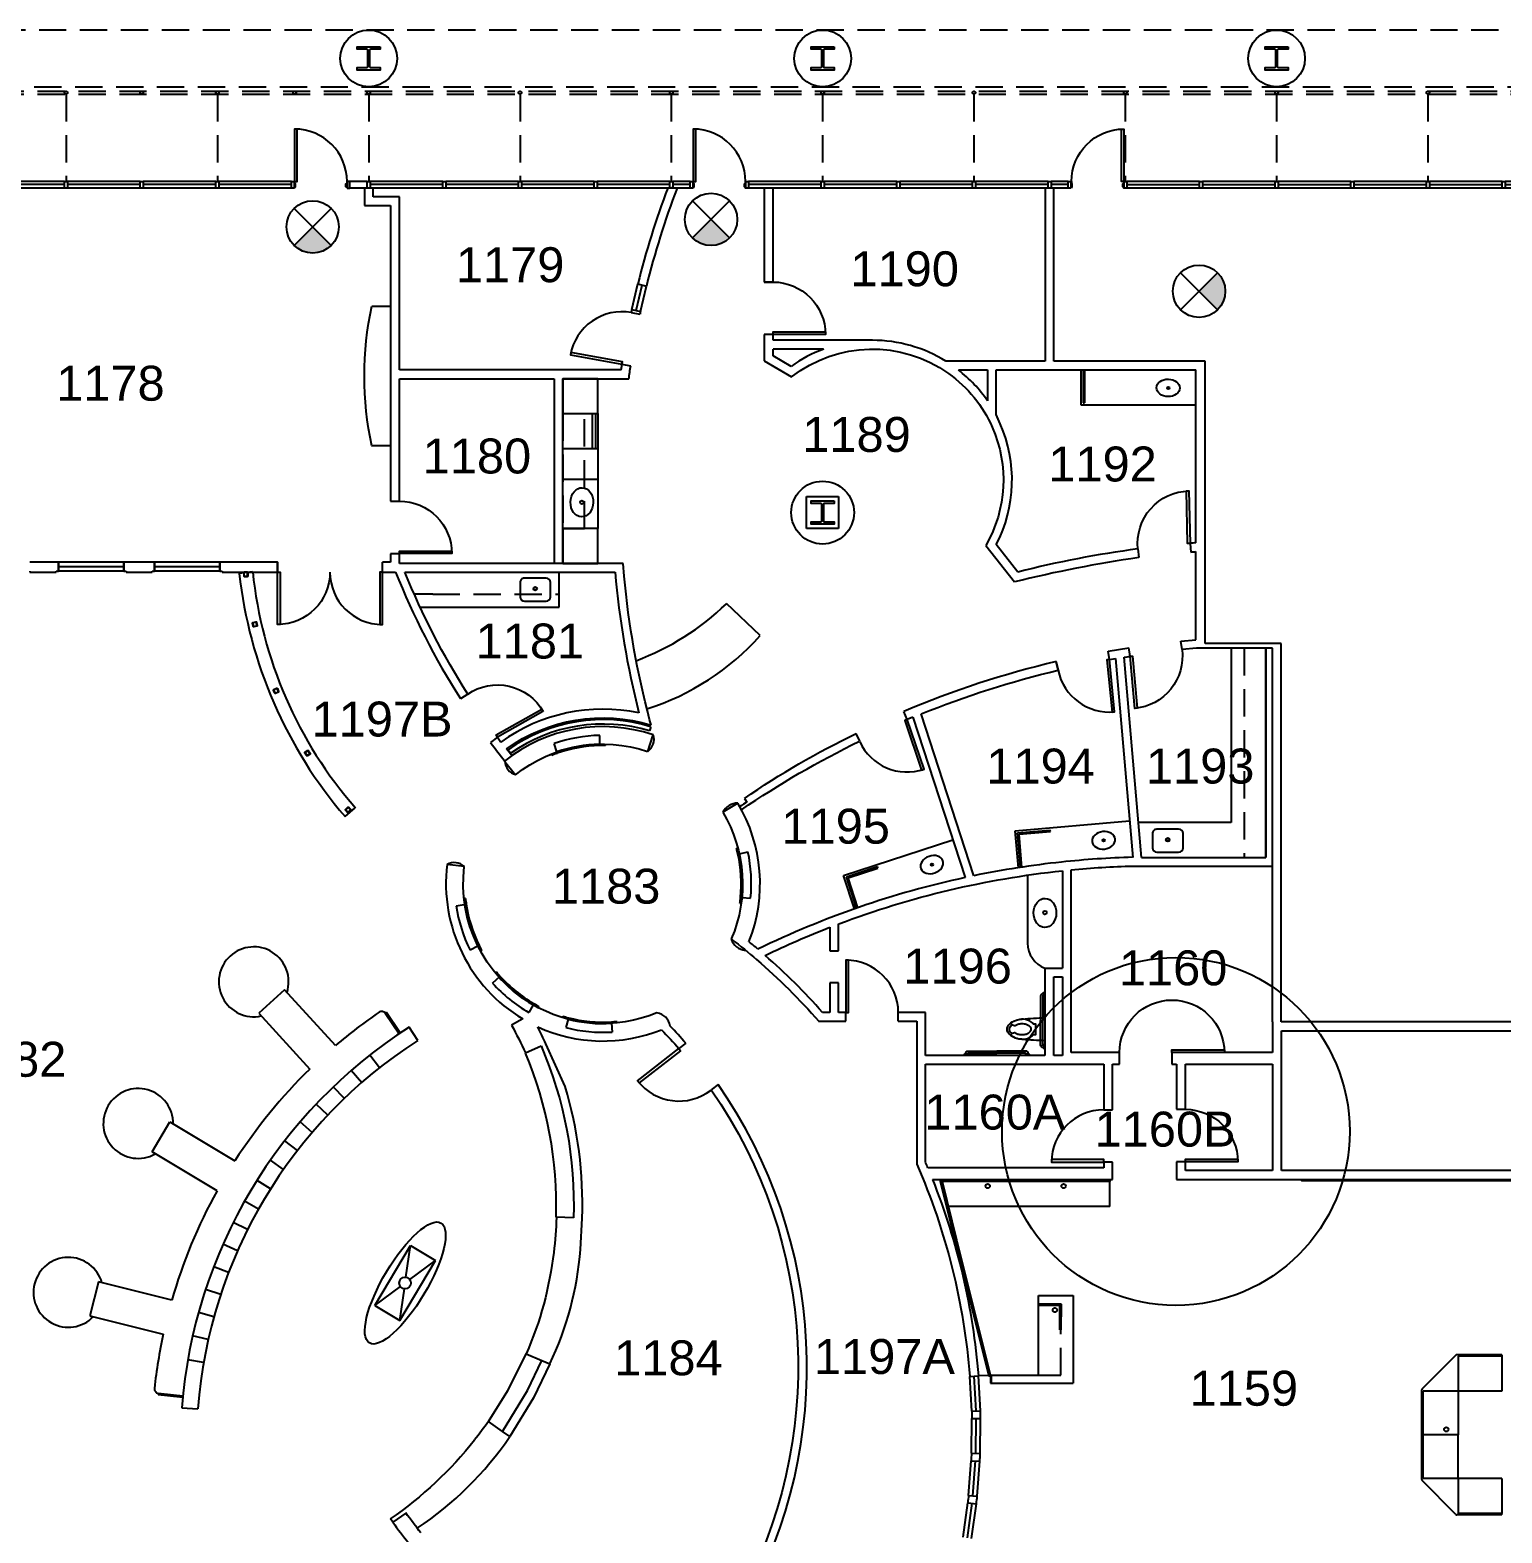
# Model space of a CAD drawing. Header units: inches. Extents: x 283 to 7662, y 1515 to 4754.
# Drawn here: x 5050 to 6062, y 3657 to 4690 of the extents above; entities that cross this region are included whole.
import ezdxf

# ---------------------------------------------------------------- set-up
doc = ezdxf.new("R2010")
doc.units = ezdxf.units.IN
doc.header["$LTSCALE"] = 150
doc.header["$MEASUREMENT"] = 0
doc.linetypes.add('HIDDEN2', pattern=[0.1875, 0.125, -0.0625])
doc.layers.get('0').update_dxf_attribs({"linetype": 'CONTINUOUS'})
doc.layers.get('DEFPOINTS').update_dxf_attribs({"color": 31, "linetype": 'CONTINUOUS'})
for name, color, linetype in [('A-ANNO-TEXT', 4, 'CONTINUOUS'), ('A-COLS', 5, 'CONTINUOUS'), ('A-DOOR', 2, 'CONTINUOUS'), ('A-FLOR-CASE', 3, 'CONTINUOUS'), ('A-FLOR-CASE-UPPR', 3, 'HIDDEN2'), ('A-FLOR-PFIX', 2, 'CONTINUOUS'), ('A-GLAZ', 2, 'CONTINUOUS'), ('A-GLAZ-SILL', 1, 'CONTINUOUS'), ('A-ROOF-OTLN', 2, 'HIDDEN2'), ('A-WALL-EXST', 43, 'CONTINUOUS'), ('A-WALL-FULL', 6, 'CONTINUOUS'), ('X-Clng-Lite', 12, 'CONTINUOUS')]:
    doc.layers.add(name, color=color, linetype=linetype)
doc.styles.add('ARIAL', font='arial.ttf')

# ---------------------------------------------------------------- blocks, each defined once
blk = doc.blocks.new('win-6mod')
at = {"layer": 'A-GLAZ'}
for p, q in [((-260, -2.25), (-310, -2.25)), ((-208, -2.25), (-258, -2.25)), ((-156, -2.25), (-206, -2.25)), ((-104, -2.25), (-154, -2.25)), ((-52, -2.25), (-102, -2.25)), ((0, -2.25), (-50, -2.25))]:
    blk.add_line(p, q, dxfattribs=at)
for points in [[(-310, -4.5), (-312, -4.5), (-312, 0), (-310, 0)], [(-258, -4.5), (-260, -4.5), (-260, 0), (-258, 0)], [(-206, -4.5), (-208, -4.5), (-208, 0), (-206, 0)], [(-154, -4.5), (-156, -4.5), (-156, 0), (-154, 0)], [(-102, -4.5), (-104, -4.5), (-104, 0), (-102, 0)], [(-50, -4.5), (-52, -4.5), (-52, 0), (-50, 0)]]:
    blk.add_lwpolyline(points, close=True, dxfattribs=at)
at = {"layer": 'A-GLAZ-SILL'}
for p, q in [((-260, 0), (-310, 0)), ((-208, 0), (-258, 0)), ((-156, 0), (-206, 0)), ((-104, 0), (-154, 0)), ((-52, 0), (-102, 0)), ((0, 0), (-50, 0)), ((-260, -4.5), (-310, -4.5)), ((-208, -4.5), (-258, -4.5)), ((-156, -4.5), (-206, -4.5)), ((-104, -4.5), (-154, -4.5)), ((-52, -4.5), (-102, -4.5)), ((0, -4.5), (-50, -4.5))]:
    blk.add_line(p, q, dxfattribs=at)
blk = doc.blocks.new('corian-plan-871')
for p, q in [((-10.5, 12.75), (-10.5, 3)), ((7.5, 15.75), (-7.5, 15.75)), ((10.5, 3), (10.5, 12.75)), ((-7.5, 0), (7.5, 0))]:
    blk.add_line(p, q)
for radius in [1.26, 1.01]:
    blk.add_circle((0, 7.25), radius)
for centre, start, end in [((-7.5, 12.75), 90, 180), ((7.5, 12.75), 0, 90), ((-7.5, 3), 180, 270), ((7.5, 3), 270, 0)]:
    blk.add_arc(centre, 3, start, end)
blk = doc.blocks.new('ELLIPSE')
blk.add_circle((0.5, 0.5), 0.5)
blk = doc.blocks.new('TRA_EXITSIGN_1')
at = {"linetype": 'ByBlock'}
blk.add_hatch(color=0, dxfattribs=at).paths.add_polyline_path([(0, 0), (-0.707, 0.707, 0.198912), (-1, 0, 0.198912), (-0.707, -0.707)])
at = {"color": 0, "linetype": 'ByBlock'}
for p, q in [((-0.707, -0.707), (0.707, 0.707)), ((0.707, -0.707), (-0.707, 0.707))]:
    blk.add_line(p, q, dxfattribs=at)
blk.add_circle((0, 0), 1, dxfattribs=at)
blk = doc.blocks.new('I_PLUMB_WC_FLUSH - WALL_P')
for p, q in [((0, 7.9), (0, -7.9)), ((20.7, -2.5), (20.7, -2.5)), ((23.4, -3.6), (23.4, -3.6))]:
    blk.add_line(p, q)
for points in [[(15.8, -6.9, -0.074934), (12.1, -6.3, -0.085426), (9.3, -4.9, -0.066386), (7.9, -3.5), (6.3, -3.5), (6.3, 3.5), (7.9, 3.5, -0.066386), (9.3, 4.9, -0.085426), (12.1, 6.3, -0.111314), (17.6, 6.8)], [(23.3, 4, -0.562484), (23.1, 3.2), (20.9, 2.5, -0.238976), (20.4, 2.5, 0.08035), (18.6, 3.5, 0.074934), (15.8, 3.9, 0.074934), (13, 3.5, 0.085426), (11, 2.5, 0.066386), (10.2, 1.6, 0.330534), (10.2, -1.6, 0.066386), (11, -2.5, 0.085426), (13, -3.5, 0.074934), (15.8, -3.9, 0.074934), (18.6, -3.5, 0.08035), (20.4, -2.5, -0.238976), (20.9, -2.5), (23.1, -3.2, -0.549653), (23.3, -4)]]:
    blk.add_lwpolyline(points, format="xyb")
for centre, radius, start, end in [((-4.5, -220.8), 228.7, 84.9748, 88.8652), ((15.1, -6.9), 14, 48.3948, 88.5522), ((15.8, -5.5), 12.4, 72.8584, 90), ((16.6, -2.8), 9.56, 53.3275, 72.8584), ((17.9, -1.1), 7.43, 43.4258, 53.3275), ((15.3, -6.6), 12, 47.5091, 53.1208), ((21.4, 0), 3.07, 312.4904, 47.5096), ((21.3, 0), 4.72, 312.1938, 48.1115), ((-4.5, 220.8), 228.7, 271.1348, 275.0252), ((15.1, 6.9), 13.9, 271.5086, 311.8235), ((15.8, 5.5), 12.4, 270, 287.1416), ((16.6, 2.8), 9.56, 287.1416, 306.6725), ((17.9, 1.1), 7.43, 306.6725, 316.5742), ((15.3, 6.6), 12, 306.8792, 312.4909)]:
    blk.add_arc(centre, radius, start, end)
blk = doc.blocks.new('*U176')
at = {"layer": 'A-FLOR-PFIX', "color": 2, "linetype": 'Continuous', "lineweight": -3}
blk.add_blockref('I_PLUMB_WC_FLUSH - WALL_P', (0, 0), dxfattribs=at)

msp = doc.modelspace()

# ---------------------------------------------------------------- linework, layer by layer
at = {"layer": 'A-COLS'}
for p, q in [((5584, 4369), (5606, 4369)), ((5584, 4347), (5584, 4369)), ((5606, 4369), (5606, 4347)), ((5606, 4347), (5584, 4347))]:
    msp.add_line(p, q, dxfattribs=at)
for points in [[(5290.9, 4678), (5290.9, 4676.3), (5284.2, 4676.3, 0.414214), (5283.5, 4675.6), (5283.5, 4664.4, 0.414214), (5284.2, 4663.7), (5290.9, 4663.7), (5290.9, 4662), (5275.1, 4662), (5275.1, 4663.7), (5281.8, 4663.7, 0.414214), (5282.5, 4664.4), (5282.5, 4675.6, 0.414214), (5281.8, 4676.3), (5275.1, 4676.3), (5275.1, 4678)], [(5602.9, 4678), (5602.9, 4676.3), (5596.2, 4676.3, 0.414214), (5595.5, 4675.6), (5595.5, 4664.4, 0.414214), (5596.2, 4663.7), (5602.9, 4663.7), (5602.9, 4662), (5587.1, 4662), (5587.1, 4663.7), (5593.8, 4663.7, 0.414214), (5594.5, 4664.4), (5594.5, 4675.6, 0.414214), (5593.8, 4676.3), (5587.1, 4676.3), (5587.1, 4678)], [(5914.9, 4678), (5914.9, 4676.3), (5908.2, 4676.3, 0.414214), (5907.5, 4675.6), (5907.5, 4664.4, 0.414214), (5908.2, 4663.7), (5914.9, 4663.7), (5914.9, 4662), (5899.1, 4662), (5899.1, 4663.7), (5905.8, 4663.7, 0.414214), (5906.5, 4664.4), (5906.5, 4675.6, 0.414214), (5905.8, 4676.3), (5899.1, 4676.3), (5899.1, 4678)], [(5602.9, 4366), (5602.9, 4364.3), (5596.2, 4364.3, 0.414214), (5595.5, 4363.6), (5595.5, 4352.4, 0.414214), (5596.2, 4351.7), (5602.9, 4351.7), (5602.9, 4350), (5587.1, 4350), (5587.1, 4351.7), (5593.8, 4351.7, 0.414214), (5594.5, 4352.4), (5594.5, 4363.6, 0.414214), (5593.8, 4364.3), (5587.1, 4364.3), (5587.1, 4366)]]:
    msp.add_lwpolyline(points, format="xyb", close=True, dxfattribs=at)
for centre in [(5283, 4670), (5595, 4670), (5907, 4670)]:
    msp.add_circle(centre, 19.5, dxfattribs=at)
at = {"layer": 'A-DOOR'}
for p, q in [((5270.1, 4585.5), (5268.1, 4585.5)), ((5270.1, 4581), (5270.1, 4585.5)), ((5504, 4581), (5504, 4585.5)), ((5504, 4585.5), (5506, 4585.5)), ((5268.1, 4581), (5270.1, 4581)), ((5506, 4581), (5504, 4581))]:
    msp.add_line(p, q, dxfattribs=at)
for points in [[(5232.1, 4585.5), (5233.8, 4585.5), (5233.8, 4621.5), (5232.1, 4621.5)], [(5506, 4585.5), (5507.8, 4585.5), (5507.8, 4621.5), (5506, 4621.5)], [(5802, 4585.5), (5800.3, 4585.5), (5800.3, 4621.5), (5802, 4621.5)], [(5232, 4581), (5230, 4581), (5230, 4585.5), (5232, 4585.5)], [(5232.1, 4581), (5232, 4581), (5232, 4585.5), (5232.1, 4585.5)], [(5268.1, 4581), (5268.1, 4581), (5268.1, 4585.5), (5268.1, 4585.5)], [(5506, 4581), (5506, 4581), (5506, 4585.5), (5506, 4585.5)], [(5544, 4581), (5542, 4581), (5542, 4585.5), (5544, 4585.5)], [(5542, 4581), (5542, 4581), (5542, 4585.5), (5542, 4585.5)], [(5765.7, 4581), (5763.7, 4581), (5763.7, 4585.5), (5765.7, 4585.5)], [(5766, 4581), (5766, 4581), (5766, 4585.5), (5766, 4585.5)], [(5802, 4581), (5802, 4581), (5802, 4585.5), (5802, 4585.5)], [(5232.1, 4581.8), (5232.7, 4581.8), (5232.7, 4583.8), (5232.1, 4583.8)], [(5268.1, 4581.8), (5267.4, 4581.8), (5267.4, 4583.8), (5268.1, 4583.8)], [(5506, 4581.8), (5506.6, 4581.8), (5506.6, 4583.8), (5506, 4583.8)], [(5542, 4581.8), (5541.4, 4581.8), (5541.4, 4583.8), (5542, 4583.8)], [(5766, 4581.8), (5766.6, 4581.8), (5766.6, 4583.8), (5766, 4583.8)], [(5802, 4581.8), (5801.4, 4581.8), (5801.4, 4583.8), (5802, 4583.8)], [(5560.9, 4480.4), (5560.9, 4482.2), (5596.9, 4482.2), (5596.9, 4480.4)], [(5457.1, 4460), (5457.4, 4461.7), (5422, 4468.1), (5421.7, 4466.4)], [(5847.5, 4336.9), (5845.7, 4336.9), (5845, 4372.9), (5846.8, 4372.9)], [(5304.1, 4329.9), (5304.1, 4331.6), (5340.1, 4331.6), (5340.1, 4329.9)], [(5220.4, 4317.1), (5222.1, 4317.1), (5222.1, 4281.1), (5220.4, 4281.1)], [(5292.4, 4317.1), (5290.6, 4317.1), (5290.6, 4281.1), (5292.4, 4281.1)], [(5792.1, 4257), (5790.4, 4256.8), (5793.9, 4221), (5795.6, 4221.2)], [(5806.3, 4259.4), (5808, 4259.5), (5811.2, 4223.7), (5809.5, 4223.5)], [(5371.5, 4203.7), (5370.7, 4205.3), (5402, 4223), (5402.8, 4221.5)], [(5653.2, 4215.8), (5651.5, 4215.2), (5663, 4181.1), (5664.7, 4181.7)], [(5611, 4014.6), (5612.8, 4014.6), (5612.8, 4050.6), (5611, 4050.6)], [(5496.2, 3989.8), (5497.3, 3988.4), (5468.9, 3966.3), (5467.8, 3967.7)], [(5835.1, 3987.2), (5835.1, 3988.9), (5871.1, 3988.9), (5871.1, 3987.2)], [(5788.3, 3911.8), (5788.3, 3913.6), (5752.3, 3913.6), (5752.3, 3911.8)], [(5844.3, 3912.1), (5844.3, 3913.8), (5880.3, 3913.8), (5880.3, 3912.1)]]:
    msp.add_lwpolyline(points, close=True, dxfattribs=at)
for centre, radius, start, end in [((5232.1, 4585.5), 36, 0, 90), ((5506, 4585.5), 36, 0, 90), ((5457.1, 4460), 36, 79.8201, 169.8201), ((5292.4, 4317.1), 36, 180, 270), ((5792.1, 4257), 36, 191.6552, 275.6552), ((5444, 4103), 112.8, 73.0954, 125.3336), ((5444, 4103), 109.8, 73.0138, 125.2546), ((6105.3, 4053.6), 647.9, 165.9474, 166.2131), ((5754, 4488.6), 476.4, 218.0408, 218.402), ((5653.2, 4215.8), 36, 204.6154, 288.6154), ((5611, 4014.6), 36, 0, 90), ((5496.2, 3989.8), 36, 217.8228, 307.8228), ((5788.3, 3911.8), 36, 90, 180)]:
    msp.add_arc(centre, radius, start, end, dxfattribs=at)
at = {"layer": 'A-DOOR', "extrusion": (0, 0, -1)}
for centre, start, end in [((-5802, 4585.5), 0, 90), ((-5560.9, 4480.4), 90, 180), ((-5847.5, 4336.9), 353.8883, 88.8883), ((-5304.1, 4329.9), 90, 180), ((-5220.4, 4317.1), 180, 270), ((-5806.3, 4259.4), 172.84, 264.84), ((-5371.5, 4203.7), 55.4273, 150.4273), ((-5835.1, 3987.2), 359.9757, 179.9757), ((-5844.3, 3912.1), 90, 180)]:
    msp.add_arc(centre, 36, start, end, dxfattribs=at)
at = {"layer": 'A-FLOR-CASE'}
for p, q in [((5772.5, 4456), (5772.5, 4432)), ((5774, 4456), (5774, 4433.5)), ((5775, 4456), (5775, 4433.5)), ((5772.5, 4432), (5851.5, 4432)), ((5774, 4433.5), (5775, 4433.5)), ((5436.9, 4402), (5436.9, 4426)), ((5438.9, 4426), (5438.9, 4402)), ((5416.6, 4402), (5440.4, 4402)), ((5416.6, 4381), (5440.4, 4381)), ((5414, 4293.1), (5414, 4317.1)), ((5552.1, 4273.6), (5528.9, 4295.5)), ((5318.4, 4293), (5414, 4293.1)), ((5875.7, 4264.8), (5875.7, 4145.2)), ((5441.8, 4199), (5441.9, 4205)), ((5408.9, 4191.2), (5408.5, 4192.2)), ((5412.3, 4193.6), (5410.4, 4199.3)), ((5412.6, 4192.6), (5412.3, 4193.6)), ((5441.8, 4198), (5441.8, 4199)), ((5445.8, 4198), (5445.8, 4199)), ((5727.3, 4139.3), (5806, 4146.2)), ((5729, 4138), (5751.4, 4139.9)), ((5751.5, 4138.9), (5751.4, 4139.9)), ((5875.7, 4145.2), (5812.1, 4145.2)), ((5609.4, 4108.8), (5684.5, 4133.2)), ((5729.6, 4114.1), (5727.3, 4139.3)), ((5731, 4114.2), (5729, 4138)), ((5730, 4137.1), (5751.5, 4138.9)), ((5732, 4114.3), (5730, 4137.1)), ((5535.9, 4127.2), (5536.9, 4127.5)), ((5536.8, 4123.3), (5537.8, 4123.6)), ((5537.8, 4123.6), (5543.6, 4125)), ((5611.3, 4107.8), (5632.7, 4114.8)), ((5612.5, 4107.2), (5633, 4113.8)), ((5633, 4113.8), (5632.7, 4114.8)), ((5616.9, 4085.8), (5609.4, 4108.8)), ((5618.3, 4086.3), (5611.3, 4107.8)), ((5619.2, 4086.6), (5612.5, 4107.2)), ((5735.8, 4108.8), (5735.8, 4062.3)), ((5343.1, 4088), (5350.1, 4089)), ((5349.6, 4093), (5348.6, 4092.9)), ((5538.1, 4089.7), (5539.1, 4089.6)), ((5539.6, 4093.7), (5538.6, 4093.8)), ((5539.6, 4093.7), (5545.5, 4093.1)), ((5358.1, 4060.2), (5352.7, 4057.5)), ((5359, 4060.7), (5358.1, 4060.2)), ((5360.8, 4057.1), (5359.9, 4056.7)), ((5368.2, 4034.8), (5373.4, 4039.5)), ((5370.8, 4042.5), (5370.1, 4041.8)), ((5225.2, 4030.3), (5207.4, 4014.1)), ((5260.2, 3991.9), (5225.2, 4030.3)), ((5396, 4019.9), (5393, 4014.7)), ((5396.5, 4020.7), (5396, 4019.9)), ((5400, 4018.8), (5399.5, 4017.9)), ((5207.4, 4014.1), (5242.5, 3975.7)), ((5295.2, 4014.7), (5294.3, 4014.1)), ((5294.3, 4014.1), (5303.9, 4000)), ((5304.7, 4000.6), (5295.2, 4014.7)), ((5416.4, 4012.1), (5416.1, 4011.1)), ((5420, 4010.1), (5418.5, 4004.2)), ((5420.3, 4011), (5420, 4010.1)), ((5449.9, 4008.2), (5449.9, 4007.2)), ((5449.9, 4007.2), (5450.3, 4001.2)), ((5453.8, 4008.5), (5453.9, 4007.5)), ((5290.5, 3976.7), (5283.7, 3985.3)), ((5278.2, 3966.4), (5270.9, 3974.7)), ((5266.3, 3955.6), (5258.7, 3963.5)), ((5254.9, 3944.2), (5247, 3951.7)), ((5134.1, 3918.8), (5146.4, 3939.4)), ((5146.4, 3939.4), (5191.1, 3912.7)), ((5244.2, 3932.2), (5235.8, 3939.4)), ((5234, 3919.8), (5225.3, 3926.5)), ((5178.8, 3892.1), (5134.1, 3918.8)), ((5224.5, 3906.8), (5215.5, 3913.2)), ((5215.6, 3893.4), (5206.3, 3899.3)), ((5675.6, 3899.7), (5709.2, 3765.6)), ((5792.4, 3881.4), (5792.4, 3899.6)), ((5207.3, 3879.6), (5197.7, 3885.1)), ((5792.4, 3881.4), (5681.4, 3881.4)), ((5199.7, 3865.5), (5189.9, 3870.4)), ((5192.9, 3850.9), (5182.8, 3855.4)), ((5287.2, 3813.4), (5311.8, 3854.6)), ((5308.6, 3832.8), (5311.8, 3854.6)), ((5311.8, 3854.6), (5329, 3844.3)), ((5304.3, 3803.1), (5329, 3844.3)), ((5311.3, 3831.2), (5329, 3844.3)), ((5186.7, 3836.1), (5176.5, 3840)), ((5097.2, 3829.6), (5091.3, 3806.3)), ((5147.6, 3816.9), (5097.2, 3829.6)), ((5181.3, 3820.9), (5170.9, 3824.4)), ((5287.2, 3813.4), (5304.8, 3826.5)), ((5304.3, 3803.1), (5307.5, 3824.9)), ((5743.3, 3765.5), (5743.3, 3820.2)), ((5743.3, 3820.2), (5767.3, 3820.2)), ((5767.3, 3820.2), (5767.3, 3760.1)), ((5287.2, 3813.4), (5304.3, 3803.1)), ((5091.3, 3806.3), (5141.8, 3793.6)), ((5176.6, 3805.5), (5166, 3808.5)), ((5172.7, 3789.9), (5162, 3792.4)), ((5390.9, 3780.2), (5378.4, 3754.8)), ((6007.1, 3756), (6030.3, 3779.2)), ((6061.8, 3779.5), (6031, 3779.5)), ((6061.8, 3779.5), (6061.8, 3778.5)), ((5169.5, 3774.2), (5158.7, 3776.1)), ((6061.8, 3778.5), (6031.7, 3778.5)), ((6031.7, 3778.5), (6031.7, 3754.6)), ((6061.8, 3778.5), (6061.8, 3754.5)), ((5710.4, 3765.5), (5710.4, 3760.1)), ((5710.4, 3760.1), (5767.3, 3760.1)), ((5138.4, 3753.1), (5138.3, 3752.1)), ((5138.3, 3752.1), (5155.2, 3750.4)), ((5138.4, 3753.1), (5155.3, 3751.4)), ((5378.4, 3754.8), (5365.2, 3733.5)), ((6006.8, 3693.8), (6006.8, 3755.3)), ((6007.8, 3724.6), (6007.8, 3754.5)), ((6061.8, 3754.5), (6007.8, 3754.5)), ((6031.7, 3754.6), (6031.8, 3724.5)), ((6031.8, 3724.5), (6007.8, 3724.5)), ((6007.8, 3694.5), (6007.8, 3724.5)), ((6031.8, 3694.6), (6031.8, 3724.5)), ((6030.3, 3669.8), (6007.1, 3693.1)), ((6031.7, 3694.5), (6007.8, 3694.5)), ((6031.8, 3694.5), (6031.7, 3670.5)), ((6061.8, 3694.6), (6031.8, 3694.6)), ((6061.8, 3694.6), (6061.8, 3670.5)), ((6061.8, 3669.5), (6031, 3669.5)), ((6061.8, 3670.5), (6031.7, 3670.5)), ((6061.8, 3669.5), (6061.8, 3670.5))]:
    msp.add_line(p, q, dxfattribs=at)
for points in [[(5285.1, 4499.9), (5298.1, 4499.9), (5298.1, 4403.9), (5285.1, 4403.9, -0.104006)], [(5200.1, 4316.6, 0.414214), (5199.6, 4317.1), (5197.6, 4317.1, 0.414214), (5197.1, 4316.6), (5197.1, 4314.6, 0.414214), (5197.6, 4314.1), (5199.6, 4314.1, 0.414214), (5200.1, 4314.6)], [(5199.8, 4316.6, 0.414214), (5199.6, 4316.9), (5197.6, 4316.9, 0.414214), (5197.3, 4316.6), (5197.3, 4314.6, 0.414214), (5197.6, 4314.4), (5199.6, 4314.4, 0.414214), (5199.8, 4314.6)], [(5206.1, 4280), (5204.1, 4279.6, -0.414214), (5203.5, 4279.9), (5203.1, 4281.9, -0.414214), (5203.4, 4282.5), (5205.4, 4283, -0.414214), (5206, 4282.6), (5206.4, 4280.6, -0.414214)], [(5205.7, 4282.5, 0.414214), (5205.4, 4282.7), (5203.5, 4282.2, 0.414214), (5203.3, 4281.9), (5203.8, 4280, 0.414214), (5204.1, 4279.8), (5206, 4280.3, 0.414214), (5206.2, 4280.6)], [(5220.9, 4234.6), (5219, 4233.8, -0.414214), (5218.4, 4234.1), (5217.6, 4235.9, -0.414214), (5217.9, 4236.6), (5219.7, 4237.4, -0.414214), (5220.4, 4237.1), (5221.1, 4235.2, -0.414214)], [(5220.1, 4237, 0.414214), (5219.8, 4237.1), (5218, 4236.4, 0.414214), (5217.8, 4236), (5218.6, 4234.2, 0.414214), (5218.9, 4234), (5220.8, 4234.8, 0.414214), (5220.9, 4235.1)], [(5242.6, 4192), (5240.9, 4191, -0.414214), (5240.2, 4191.1), (5239.1, 4192.8, -0.414214), (5239.3, 4193.5), (5241, 4194.6, -0.414214), (5241.7, 4194.4), (5242.7, 4192.7, -0.414214)], [(5241.5, 4194.3, 0.414214), (5241.1, 4194.3), (5239.4, 4193.3, 0.414214), (5239.3, 4192.9), (5240.4, 4191.2, 0.414214), (5240.7, 4191.2), (5242.4, 4192.2, 0.414214), (5242.5, 4192.6)], [(5270.6, 4153.3), (5269.1, 4152, -0.414214), (5268.4, 4152.1), (5267.1, 4153.6, -0.414214), (5267.2, 4154.3), (5268.7, 4155.6, -0.414214), (5269.4, 4155.5), (5270.7, 4154, -0.414214)], [(5269.2, 4155.4, 0.414214), (5268.8, 4155.4), (5267.3, 4154.1, 0.414214), (5267.3, 4153.8), (5268.6, 4152.2, 0.414214), (5269, 4152.2), (5270.5, 4153.5, 0.414214), (5270.5, 4153.9)]]:
    msp.add_lwpolyline(points, format="xyb", close=True, dxfattribs=at)
for points in [[(5416.4, 4426), (5440.4, 4426), (5440.4, 4450), (5416.4, 4450)], [(5416.4, 4323.1), (5440.4, 4323.1), (5440.4, 4347.1), (5416.4, 4347.1)], [(5687.1, 3858.4), (5686.1, 3858.1), (5676.1, 3898.3), (5677.1, 3898.5)], [(5792.4, 3899.6), (5792.4, 3898.6), (5676.2, 3898.6), (5676.2, 3899.6)], [(6020.4, 3900), (6020.4, 3899), (5924.4, 3899), (5924.4, 3900)], [(6116.4, 3900), (6116.4, 3899), (6020.4, 3899), (6020.4, 3900)], [(5710.4, 3765.1), (5709.4, 3764.8), (5686.1, 3858.1), (5687.1, 3858.3)], [(5743.3, 3814.2), (5758, 3814.2), (5758, 3813.4), (5743.3, 3813.4)], [(5758, 3796.6), (5758, 3814.2), (5758.9, 3814.2), (5758.8, 3796.6)]]:
    msp.add_lwpolyline(points, close=True, dxfattribs=at)
for points in [[(5440.4, 4426), (5440.4, 4347.1), (5416.4, 4347.1), (5416.4, 4426)], [(5710.4, 3765.5), (5743.2, 3765.5)], [(5711, 3760.1), (5711, 3765.5)], [(5154.6, 3743.1), (5165.5, 3742.3)]]:
    msp.add_lwpolyline(points, dxfattribs=at)
at = {"layer": 'A-FLOR-CASE', "extrusion": (0.112722, -0.993627, 0), "elevation": -3703.3}
msp.add_lwpolyline([(5656.7, 0), (5647.4, 0)], dxfattribs=at)
at = {"layer": 'A-FLOR-CASE', "extrusion": (0.650741, -0.7593, 0), "elevation": 276.8}
msp.add_lwpolyline([(6699.1, 0), (6708.4, 0)], dxfattribs=at)
at = {"layer": 'A-FLOR-CASE', "extrusion": (0.842034, 0.539425, 0), "elevation": 6632}
msp.add_lwpolyline([(496.2, 0), (507.2, 0)], dxfattribs=at)
at = {"layer": 'A-FLOR-CASE'}
for centre, radius in [((5708.5, 3895.4), 1.5), ((5760.6, 3895.4), 1.5), ((5308, 3828.8), 4), ((6023.6, 3728.2), 1.5)]:
    msp.add_circle(centre, radius, dxfattribs=at)
for centre, radius, start, end in [((5502.6, 4351.3), 310.6, 186.4723, 220.5975), ((5494.2, 4347.6), 292.5, 185.9407, 221.1291), ((5403.3, 4425.9), 181.1, 290.5338, 313.9176), ((5422.1, 4389.4), 174.1, 287.4043, 318.2988), ((5444, 4103), 102, 91.2063, 109.2336), ((5444, 4103), 95, 109.3275, 111.7354), ((5444, 4103), 96, 91.3246, 109.3132), ((5444, 4103), 95, 91.3246, 109.3132), ((5444, 4103), 96, 100.0563, 100.0971), ((5444, 4103), 95, 88.9116, 91.3246), ((5444, 4103), 95, 12.3691, 14.7706), ((5444, 4103), 95, 354.4177, 12.369), ((5444, 4103), 96, 354.4177, 12.369), ((5444, 4103), 102, 354.4259, 12.4395), ((5444, 4103), 96, 188.4549, 206.4658), ((5444, 4103), 95, 186.0417, 188.4549), ((5444, 4103), 95, 188.4549, 206.4616), ((5444, 4103), 95.1, 351.9371, 354.4167), ((5444, 4103), 102, 188.4549, 206.4658), ((5204, 4035.7), 24, 342.4072, 282.4072), ((5444, 4103), 95, 206.4616, 208.8745), ((5754.8, 4062.8), 19.1, 181.4955, 248.282), ((5444, 4103), 95, 219.5668, 221.9799), ((5444, 4103), 96, 221.9799, 239.9909), ((5444, 4103), 95, 221.9799, 239.9867), ((5444, 4103), 102, 221.9799, 239.9909), ((5444, 4103), 95, 239.9867, 242.3995), ((5494.9, 3717.2), 361.3, 124.5143, 130.5039), ((5291.9, 4012.4), 3, 34.0388, 124.5185), ((5444, 4103), 95, 253.0964, 255.5092), ((5444, 4103), 96, 255.505, 273.516), ((5444, 4103), 95, 255.5092, 273.516), ((5444, 4103), 95, 273.516, 275.9291), ((5494.9, 3717.2), 341.3, 122.6445, 175.6441), ((5444, 4103), 102, 255.505, 273.516), ((5494.9, 3717.2), 330.3, 122.6443, 175.6443), ((5146.1, 3882.7), 265.8, 358.1059, 23.0458), ((5494.9, 3717.2), 361.3, 134.3104, 147.2408), ((5124.6, 3938.4), 24, 359.144, 299.144), ((5494.9, 3717.2), 361.3, 151.0473, 163.9777), ((5076.6, 3822.4), 24, 15.8809, 315.8809), ((5494.9, 3717.2), 361.3, 167.7841, 173.7716), ((6031, 3778.5), 1, 90.0004, 135.0124), ((5138.7, 3756.1), 3, 173.7696, 264.2493), ((6007.8, 3755.3), 1, 135.0124, 180), ((6007.8, 3693.8), 1, 180, 225.1129), ((6031, 3670.5), 1, 225.1129, 270.0012)]:
    msp.add_arc(centre, radius, start, end, dxfattribs=at)
msp.add_ellipse((5308.1, 3828.8), major_axis=(-24.6, -41.2), ratio=0.3125, dxfattribs=at)
at = {"layer": 'A-FLOR-CASE-UPPR'}
for p, q in [((5327, 4302.1), (5314.5, 4302.1)), ((5327, 4302.1), (5414, 4302.1)), ((5884.7, 4264.8), (5884.7, 4121.2))]:
    msp.add_line(p, q, dxfattribs=at)
for points in [[(5416.4, 4426), (5416.4, 4347.1), (5431.4, 4347.1), (5431.4, 4426)], [(5743.2, 3765.5), (5758.8, 3765.5), (5758.8, 3814.2), (5743.3, 3814.2)]]:
    msp.add_lwpolyline(points, dxfattribs=at)
msp.add_circle((5754.6, 3810.2), 1.5, dxfattribs=at)
at = {"layer": 'A-FLOR-PFIX'}
for points in [[(5747, 4027.9), (5746.8, 4027.9, 0.414214), (5744.8, 4025.9), (5744.8, 4009.1)], [(5747, 4026.4), (5746.8, 4026.4, 0.414214), (5746.3, 4025.9), (5746.3, 4009.1)], [(5747, 3990.4), (5746.8, 3990.4, -0.414214), (5744.8, 3992.4), (5744.8, 4009.1)], [(5747, 3991.9), (5746.8, 3991.9, -0.414214), (5746.3, 3992.4), (5746.3, 4009.1)], [(5693, 3985.9), (5693, 3986.1, -0.414214), (5695, 3988.1), (5714.8, 3988.1)], [(5694.5, 3985.9), (5694.5, 3986.1, -0.414214), (5695, 3986.6), (5714.8, 3986.6)], [(5736.5, 3985.9), (5736.5, 3986.1, 0.414214), (5734.5, 3988.1), (5714.8, 3988.1)], [(5735, 3985.9), (5735, 3986.1, 0.414214), (5734.5, 3986.6), (5714.8, 3986.6)]]:
    msp.add_lwpolyline(points, format="xyb", dxfattribs=at)
for points in [[(5747.8, 4028.6), (5747.3, 4028.6), (5747, 4028.4), (5747, 4025.9), (5747.3, 4025.6), (5747.8, 4025.6)], [(5692.3, 3985.1), (5692.3, 3985.6), (5692.5, 3985.9), (5695, 3985.9), (5695.3, 3985.6), (5695.3, 3985.1)], [(5737.3, 3985.1), (5737.3, 3985.6), (5737, 3985.9), (5734.5, 3985.9), (5734.3, 3985.6), (5734.3, 3985.1)], [(5747.8, 3989.6), (5747.3, 3989.6), (5747, 3989.9), (5747, 3992.4), (5747.3, 3992.6), (5747.8, 3992.6)]]:
    msp.add_lwpolyline(points, dxfattribs=at)
for centre, radius in [((5832.5, 4443.7), 0.812), ((5429.5, 4365.1), 1.25), ((5788.1, 4132.9), 0.812), ((5670.1, 4116.2), 0.812), ((5747.8, 4083.3), 1.25)]:
    msp.add_circle(centre, radius, dxfattribs=at)
msp.add_ellipse((5832.5, 4443.7), major_axis=(-8, 0.14), ratio=0.75, dxfattribs=at)
at = {"layer": 'A-FLOR-PFIX', "extrusion": (0, 0, -1)}
for centre, major_axis in [((5788.1, 4132.9), (7.96, 0.84)), ((5670.1, 4116.2), (7.56, 2.61))]:
    msp.add_ellipse(centre, major_axis=major_axis, ratio=0.75, start_param=3.141593, end_param=9.424778, dxfattribs=at)
at = {"layer": 'A-FLOR-PFIX'}
msp.add_ellipse((5747.8, 4083), major_axis=(0.21, 10), ratio=0.78125, start_param=4.712389, end_param=10.995574, dxfattribs=at)
at = {"layer": 'A-GLAZ'}
for p, q in [((5074, 4583.3), (5024, 4583.3)), ((5126, 4583.3), (5076, 4583.3)), ((5178, 4583.3), (5128, 4583.3)), ((5230, 4583.3), (5180, 4583.3)), ((5334, 4583.3), (5284, 4583.3)), ((5386, 4583.3), (5336, 4583.3)), ((5438, 4583.3), (5388, 4583.3)), ((5490, 4583.3), (5440, 4583.3)), ((5504, 4583.3), (5492, 4583.3)), ((5594, 4583.3), (5544, 4583.3)), ((5646, 4583.3), (5596, 4583.3)), ((5698, 4583.3), (5648, 4583.3)), ((5750, 4583.3), (5700, 4583.3)), ((5763.7, 4583.3), (5752, 4583.3)), ((5804, 4583.3), (5854, 4583.3)), ((5466.9, 4496.9), (5470.9, 4514.3)), ((5114.7, 4320.8), (5069.8, 4320.8)), ((5180.7, 4320.8), (5135.8, 4320.8)), ((5700.5, 3740.9), (5699.2, 3764.9)), ((5700.3, 3711.7), (5700.6, 3735.7)), ((5698.3, 3682.6), (5700.1, 3706.6)), ((5694.5, 3653.8), (5697.8, 3677.6))]:
    msp.add_line(p, q, dxfattribs=at)
for points in [[(5076, 4581), (5074, 4581), (5074, 4585.5), (5076, 4585.5)], [(5128, 4581), (5126, 4581), (5126, 4585.5), (5128, 4585.5)], [(5180, 4581), (5178, 4581), (5178, 4585.5), (5180, 4585.5)], [(5284, 4581), (5282, 4581), (5282, 4585.5), (5284, 4585.5)], [(5336, 4581), (5334, 4581), (5334, 4585.5), (5336, 4585.5)], [(5388, 4581), (5386, 4581), (5386, 4585.5), (5388, 4585.5)], [(5440, 4581), (5438, 4581), (5438, 4585.5), (5440, 4585.5)], [(5492, 4581), (5490, 4581), (5490, 4585.5), (5492, 4585.5)], [(5596, 4581), (5594, 4581), (5594, 4585.5), (5596, 4585.5)], [(5648, 4581), (5646, 4581), (5646, 4585.5), (5648, 4585.5)], [(5700, 4581), (5698, 4581), (5698, 4585.5), (5700, 4585.5)], [(5752, 4581), (5750, 4581), (5750, 4585.5), (5752, 4585.5)]]:
    msp.add_lwpolyline(points, close=True, dxfattribs=at)
at = {"layer": 'A-GLAZ-SILL'}
for p, q in [((5074, 4585.5), (5024, 4585.5)), ((5126, 4585.5), (5076, 4585.5)), ((5178, 4585.5), (5128, 4585.5)), ((5230, 4585.5), (5180, 4585.5)), ((5282, 4585.5), (5270.1, 4585.5)), ((5334, 4585.5), (5284, 4585.5)), ((5386, 4585.5), (5336, 4585.5)), ((5438, 4585.5), (5388, 4585.5)), ((5490, 4585.5), (5440, 4585.5)), ((5504, 4585.5), (5492, 4585.5)), ((5594, 4585.5), (5544, 4585.5)), ((5646, 4585.5), (5596, 4585.5)), ((5698, 4585.5), (5648, 4585.5)), ((5750, 4585.5), (5700, 4585.5)), ((5763.7, 4585.5), (5752, 4585.5)), ((5074, 4581), (5024, 4581)), ((5126, 4581), (5076, 4581)), ((5178, 4581), (5128, 4581)), ((5230, 4581), (5180, 4581)), ((5282, 4581), (5270.1, 4581)), ((5334, 4581), (5284, 4581)), ((5386, 4581), (5336, 4581)), ((5438, 4581), (5388, 4581)), ((5490, 4581), (5440, 4581)), ((5504, 4581), (5492, 4581)), ((5594, 4581), (5544, 4581)), ((5646, 4581), (5596, 4581)), ((5698, 4581), (5648, 4581)), ((5750, 4581), (5700, 4581)), ((5763.7, 4581), (5752, 4581)), ((5463.9, 4497.5), (5468, 4515.1)), ((5469.9, 4496.2), (5473.9, 4513.6)), ((5114.7, 4323.9), (5069.8, 4323.9)), ((5114.7, 4317.7), (5069.8, 4317.7)), ((5180.7, 4323.9), (5135.8, 4323.9)), ((5180.7, 4317.7), (5135.8, 4317.7)), ((5697.5, 3740.8), (5696.2, 3764.6)), ((5703.5, 3741), (5702.2, 3765.1)), ((5697.3, 3711.9), (5697.6, 3735.7)), ((5703.3, 3711.6), (5703.6, 3735.8)), ((5695.3, 3682.9), (5697.1, 3706.7)), ((5701.3, 3682.3), (5703.1, 3706.4)), ((5691.5, 3654.3), (5694.8, 3677.9)), ((5697.4, 3653.3), (5700.8, 3677.2))]:
    msp.add_line(p, q, dxfattribs=at)
at = {"layer": 'A-ROOF-OTLN'}
for p, q in [((7465.8, 4689.5), (4659.7, 4689.5)), ((4912.5, 4650.5), (7362.8, 4650.5)), ((4971, 4647.5), (7362.8, 4647.5)), ((4971, 4645.5), (7362.8, 4645.5)), ((5075, 4645.5), (5075, 4585.5)), ((5179, 4645.5), (5179, 4585.5)), ((5283, 4645.5), (5283, 4585.5)), ((5387, 4645.5), (5387, 4585.5)), ((5491, 4645.5), (5491, 4585.5)), ((5595, 4645.5), (5595, 4585.5)), ((5699, 4645.5), (5699, 4585.5)), ((5803, 4645.5), (5803, 4585.5)), ((5907, 4645.5), (5907, 4585.5)), ((6011, 4645.5), (6011, 4585.5))]:
    msp.add_line(p, q, dxfattribs=at)
for centre in [(5075, 4646.5), (5127, 4646.5), (5179, 4646.5), (5232.1, 4646.5), (5283, 4646.5), (5387, 4646.5), (5491, 4646.5), (5595, 4646.5), (5699, 4646.5), (5803, 4646.5), (5907, 4646.5), (6011, 4646.5)]:
    msp.add_circle(centre, 1, dxfattribs=at)
at = {"layer": 'A-WALL-EXST', "color": 43, "linetype": 'Continuous', "lineweight": -3}
msp.add_line((5838.3, 3987.2), (5835.1, 3987.2), dxfattribs=at)
at = {"layer": 'A-WALL-FULL'}
for p, q in [((5280.1, 4581), (5280.1, 4569)), ((5286.1, 4575), (5286.1, 4581)), ((5304.1, 4575), (5286.1, 4575)), ((5304.1, 4456), (5304.1, 4575)), ((5492, 4581), (5492, 4582.1)), ((5554.9, 4581), (5554.9, 4516.4)), ((5560.9, 4516.4), (5560.9, 4581)), ((5748, 4581), (5748, 4462)), ((5754, 4462), (5754, 4581)), ((5280.1, 4569), (5298.1, 4569)), ((5298.1, 4569), (5298.1, 4453)), ((5468, 4515.1), (5473.9, 4513.6)), ((5463.5, 4495.4), (5469.4, 4494.4)), ((5463.9, 4497.5), (5469.9, 4496.2)), ((5560.9, 4480.4), (5554.9, 4480.4)), ((5554.9, 4480.4), (5554.9, 4462.3)), ((5560.9, 4476.4), (5560.9, 4480.4)), ((5629.2, 4476.4), (5560.9, 4476.4)), ((5595.7, 4470.4), (5560.9, 4470.4)), ((5560.9, 4465.7), (5560.9, 4470.4)), ((5456.5, 4456), (5457.3, 4460)), ((5457.1, 4460), (5463, 4458.9)), ((5554.9, 4462.3), (5573.6, 4451.2)), ((5573.3, 4458.4), (5560.9, 4465.7)), ((5748, 4462), (5679.7, 4462)), ((5858, 4462), (5754, 4462)), ((5858, 4268.1), (5858, 4462)), ((5298.1, 4453), (5298.1, 4365.9)), ((5413.4, 4456), (5304.1, 4456)), ((5304.1, 4450), (5410.4, 4450)), ((5304.1, 4365.9), (5304.1, 4450)), ((5410.4, 4450), (5410.4, 4323.1)), ((5456.5, 4456), (5413.4, 4456)), ((5416.4, 4450), (5461.8, 4450)), ((5416.4, 4323.1), (5416.4, 4450)), ((5688.3, 4456), (5708.3, 4456)), ((5708.3, 4456), (5708.3, 4434.7)), ((5714.3, 4425.3), (5714.3, 4456)), ((5714.3, 4456), (5748, 4456)), ((5748, 4456), (5851.5, 4456)), ((5851.5, 4337.2), (5851.5, 4456)), ((5717.1, 4419), (5714.3, 4425.3)), ((5298.1, 4365.9), (5304.1, 4365.9)), ((5729.2, 4317.2), (5714.3, 4336.1)), ((5847.5, 4336.9), (5848, 4330.9)), ((5304.1, 4329.8), (5298.1, 4329.8)), ((5298.1, 4329.8), (5298.1, 4323.9)), ((5304.1, 4323.1), (5304.1, 4329.8)), ((5707.2, 4335.5), (5726.9, 4310.4)), ((5811.7, 4333.1), (5812.3, 4327.1)), ((5851.5, 4270.7), (5851.5, 4331.2)), ((5068.2, 4323.9), (5050.2, 4323.9)), ((5050.2, 4317.7), (5050.2, 4317.1)), ((5050.2, 4317.1), (5068.2, 4317.1)), ((5069.8, 4323.9), (5068.2, 4323.9)), ((5068.2, 4317.7), (5069.8, 4317.7)), ((5068.2, 4317.1), (5068.2, 4317.7)), ((5116.2, 4323.9), (5114.7, 4323.9)), ((5114.7, 4317.7), (5116.2, 4317.7)), ((5134.2, 4323.9), (5116.2, 4323.9)), ((5116.2, 4317.7), (5116.2, 4317.1)), ((5116.2, 4317.1), (5134.2, 4317.1)), ((5135.8, 4323.9), (5134.2, 4323.9)), ((5134.2, 4317.7), (5135.8, 4317.7)), ((5134.2, 4317.1), (5134.2, 4317.7)), ((5182.2, 4323.9), (5180.7, 4323.9)), ((5180.7, 4317.7), (5182.2, 4317.7)), ((5220.4, 4323.9), (5182.2, 4323.9)), ((5182.2, 4317.7), (5182.2, 4317.1)), ((5182.2, 4317.1), (5220.4, 4317.1)), ((5298.1, 4323.9), (5292.4, 4323.9)), ((5292.4, 4317.1), (5292.4, 4323.9)), ((5292.4, 4317.1), (5301.1, 4317.1)), ((5301.1, 4317.1), (5301.4, 4317.1)), ((5458, 4323.1), (5304.2, 4323.1)), ((5307.9, 4317.1), (5452.3, 4317.1)), ((5458.6, 4314.4), (5458, 4323.1)), ((5791.2, 4262.9), (5805.4, 4265.1)), ((5806.3, 4259.3), (5805.4, 4265.1)), ((5841.3, 4269.8), (5851.6, 4270.6)), ((5842, 4264), (5841.3, 4269.8)), ((5852, 4264.8), (5842, 4264)), ((5904.3, 4264.8), (5852, 4264.8)), ((5910.2, 4268.1), (5858, 4268.1)), ((5899.7, 4264.8), (5875.7, 4264.8)), ((5899.7, 4264.8), (5884.7, 4264.8)), ((5904.3, 4264.8), (5899.7, 4264.8)), ((5899.7, 4264.8), (5899.7, 4121.2)), ((5899.7, 4121.2), (5899.7, 4264.8)), ((5899.7, 4121.2), (5899.7, 4264.8)), ((5904.3, 4115.2), (5904.3, 4264.8)), ((5910.2, 4008.1), (5910.2, 4268.1)), ((5792.1, 4257), (5791.2, 4262.9)), ((5792.1, 4257), (5796.3, 4257.7)), ((5796.3, 4257.7), (5808.2, 4121.2)), ((5814.2, 4121.2), (5802.2, 4258.7)), ((5904.3, 4008.1), (5904.3, 4261.6)), ((5351.1, 4233.4), (5346.1, 4230.2)), ((5477.1, 4212.1), (5476.1, 4215.9)), ((5653.2, 4215.8), (5650.8, 4221.3)), ((5657.1, 4217.5), (5653.2, 4215.8)), ((5657.1, 4217.5), (5692.9, 4107.3)), ((5698.9, 4108.5), (5662.7, 4219.8)), ((5371.5, 4203.7), (5366.7, 4200.2)), ((5371.5, 4203.7), (5373.9, 4200.4)), ((5474.8, 4193.9), (5478.6, 4205.3)), ((5617.9, 4206.3), (5620.4, 4201)), ((5376.4, 4187.2), (5383.9, 4177.8)), ((5541.2, 4161.7), (5542.9, 4159.2)), ((5536.7, 4158.5), (5526.4, 4152.3)), ((5814.2, 4121.2), (5899.7, 4121.2)), ((5348.8, 4114.8), (5336.8, 4116.3)), ((5759.8, 4112), (5759.8, 4045.1)), ((5765.8, 4045.1), (5765.8, 4112.6)), ((5808.2, 4115.2), (5904.3, 4115.2)), ((5600, 4073.2), (5600, 4057)), ((5606, 4057), (5606, 4075.5)), ((5532.2, 4065.1), (5532.5, 4064.9)), ((5600, 4057), (5606, 4057)), ((5747.8, 4045.1), (5747.8, 3985.1)), ((5747.8, 4045.1), (5759.8, 4045.1)), ((5753.8, 4039.1), (5759.8, 4039.1)), ((5753.8, 3985.1), (5753.8, 4039.1)), ((5759.8, 4039.1), (5759.8, 3985.1)), ((5765.8, 3987.1), (5765.8, 4045.1)), ((5606, 4035), (5600, 4035)), ((5600, 4035), (5600, 4014.6)), ((5606, 4014.6), (5606, 4035)), ((5388.9, 4010.2), (5381.2, 4005.9)), ((5592.2, 4008.6), (5611, 4008.6)), ((5600, 4014.6), (5595, 4014.6)), ((5600, 4008.6), (5606, 4008.6)), ((5611, 4014.6), (5606, 4014.6)), ((5611, 4008.6), (5611, 4014.6)), ((5665.8, 4014.6), (5647, 4014.6)), ((5647, 4008.6), (5647, 4014.6)), ((5647, 4008.6), (5659.8, 4008.6)), ((5659.8, 4008.6), (5659.8, 3910.4)), ((5665.8, 3985.1), (5665.8, 4014.6)), ((5904.3, 4008.1), (5904.3, 3987.2)), ((6267.9, 4008.1), (5910.2, 4008.1)), ((5910.3, 3964.6), (5910.3, 4002.1)), ((5910.3, 4002.1), (6267.9, 4002.1)), ((5390.7, 3986.8), (5401.5, 3991.7)), ((5401.5, 3991.7), (5401.5, 3991.6)), ((5418.1, 3963.8), (5404.8, 3993.2)), ((5501, 3993.5), (5496.2, 3989.8)), ((5747.8, 3985.1), (5665.8, 3985.1)), ((5759.8, 3985.1), (5753.8, 3985.1)), ((5799.1, 3987.1), (5765.8, 3987.1)), ((5799.1, 3979.1), (5799.1, 3987.1)), ((5835.1, 3987.2), (5835.1, 3979.2)), ((5904.3, 3987.2), (5835.1, 3987.2)), ((5665.8, 3911.7), (5665.8, 3979.1)), ((5665.8, 3979.1), (5788.3, 3979.1)), ((5788.3, 3979.1), (5788.3, 3947.8)), ((5794.3, 3979.1), (5799.1, 3979.1)), ((5794.3, 3947.8), (5794.3, 3979.1)), ((5835.1, 3979.2), (5838.3, 3979.2)), ((5838.3, 3979.2), (5838.3, 3948.1)), ((5844.3, 3979.2), (5904.3, 3979.2)), ((5844.3, 3948.1), (5844.3, 3979.2)), ((5904.3, 3979.2), (5904.3, 3906)), ((5523.1, 3965.1), (5518.3, 3961.4)), ((5910.3, 3906), (5910.3, 3964.6)), ((5788.3, 3947.8), (5794.3, 3947.8)), ((5838.3, 3948.1), (5844.3, 3948.1)), ((5788.3, 3908), (5667.4, 3908)), ((5794.3, 3911.8), (5788.3, 3911.8)), ((5788.3, 3911.8), (5788.3, 3908)), ((5794.3, 3900), (5794.3, 3911.8)), ((5844.3, 3912), (5838.3, 3912)), ((5838.3, 3912), (5838.3, 3900)), ((5844.3, 3906), (5844.3, 3912)), ((5904.3, 3906), (5844.3, 3906)), ((6123.9, 3906), (5910.3, 3906)), ((5670.6, 3900), (5794.3, 3900)), ((5838.3, 3900), (5904.3, 3900)), ((5904.3, 3900), (6117.4, 3900)), ((5423.8, 3873.5), (5411.8, 3874)), ((5428.6, 3851.8), (5429.8, 3873.3)), ((5391.3, 3780.1), (5402, 3775.5)), ((5696.2, 3764.6), (5702.2, 3765.1)), ((5702.2, 3765.2), (5709.2, 3765.6)), ((5697.5, 3740.8), (5703.5, 3741)), ((5375, 3726.7), (5365.3, 3733.6)), ((5697.6, 3735.7), (5703.6, 3735.8)), ((5697.1, 3706.7), (5703.1, 3706.4)), ((5697.3, 3711.9), (5703.3, 3711.6)), ((5694.8, 3677.9), (5700.8, 3677.2)), ((5695.3, 3682.9), (5701.3, 3682.3)), ((5299.6, 3664.4), (5297.9, 3666.8)), ((5308.5, 3670.8), (5299.6, 3664.4))]:
    msp.add_line(p, q, dxfattribs=at)
for points in [[(5554.9, 4516.4), (5554.9, 4516.4), (5560.9, 4516.4), (5560.9, 4516.4)], [(5069.8, 4317.7), (5069.7, 4317.7), (5069.7, 4323.9), (5069.8, 4323.9)], [(5114.7, 4317.7), (5114.7, 4317.7), (5114.7, 4323.9), (5114.7, 4323.9)], [(5135.8, 4317.7), (5135.7, 4317.7), (5135.7, 4323.9), (5135.8, 4323.9)], [(5180.7, 4317.7), (5180.7, 4317.7), (5180.7, 4323.9), (5180.7, 4323.9)], [(5220.4, 4323.9), (5220.4, 4323.9), (5220.4, 4317.1), (5220.4, 4317.1)], [(5755.6, 4255.6), (5755.6, 4255.6), (5756.8, 4249.7), (5756.8, 4249.7)]]:
    msp.add_lwpolyline(points, close=True, dxfattribs=at)
msp.add_circle((5595, 4358), 21.6, dxfattribs=at)
for centre, radius, start, end in [((6037.2, 4374.1), 586.4, 159.3422, 166.0934), ((6043.2, 4373), 586.4, 159.2296, 166.1317), ((6037.2, 4374.1), 586.4, 167.855, 168.0611), ((6043.2, 4373), 586.4, 167.8752, 168.0611), ((5629.2, 4380.4), 96, 110.3631, 125.6127), ((5629.2, 4380.4), 96, 58.2141, 90), ((5629.2, 4380.4), 96, 34.4592, 51.9551), ((5629.2, 4380.4), 96, 332.5289, 23.7149), ((5906, 3621.2), 718.1, 94.3465, 94.6775), ((5933.2, 3482.3), 853.4, 98.144, 103.9895), ((5906, 3621.2), 718.1, 97.548, 104.2554), ((5783.4, 4509.5), 518.9, 201.7563, 212.5617), ((6060, 4370.4), 610, 185.016, 194.235), ((5903.9, 3625.4), 647.5, 103.242, 113.0116), ((5444, 4103), 120, 78.1408, 125.7379), ((5444, 4103), 108, 71.3256, 128.8037), ((5469.1, 4202.2), 10, 304.4557, 18.1955), ((5673.9, 4427.3), 382, 216.4831, 218.9089), ((5386.4, 4187.6), 9.85, 181.5929, 256.816), ((5536.4, 4147.3), 11.1, 88.2522, 153.5454), ((5444, 4103), 108, 338.3353, 30.8988), ((5904.1, 3624.9), 645, 124.0586, 124.5693), ((5825.9, 3491.5), 630, 91.6221, 96.0812), ((5444.6, 4103.3), 108.5, 173.1331, 239.1399), ((5341.8, 4107.6), 10, 46.0708, 119.8106), ((5825.9, 3491.5), 630, 96.0812, 101.6328), ((5825.9, 3491.5), 630, 102.1816, 115.9227), ((5542.6, 4068.1), 10.8, 196.2623, 266.4254), ((5270, 3726.7), 434.2, 49.7563, 50.7985), ((5270, 3726.7), 434.2, 41.5405, 48.8928), ((5479.3, 4003.6), 11, 8.911, 80.3182), ((5444, 4103), 108, 245.5376, 291.887), ((5156.1, 3881.2), 272.7, 24.239, 26.9268), ((5245.2, 3771), 339, 41.0177, 43.7238), ((5245.2, 3771), 339, 330.8749, 34.9303), ((5149.9, 3883.1), 280, 358.0082, 16.7582), ((5242.6, 3728.7), 461, 22.883, 23.3792), ((5242.7, 3728.6), 461, 4.5229, 21.8227), ((5204.9, 3869.6), 224.4, 334.551, 355.4448), ((5242.6, 3728.7), 461, 0.8789, 1.526), ((5187.1, 3854.4), 233.2, 303.6664, 325.7768), ((5242.6, 3728.7), 461, 357.2291, 357.8761), ((5242.6, 3728.7), 461, 353.5868, 354.2264), ((5639.5, 3910.8), 419.8, 215.938, 218.3479)]:
    msp.add_arc(centre, radius, start, end, dxfattribs=at)
at = {"layer": 'A-WALL-FULL', "extrusion": (0, 0, -1)}
for centre, radius, start, end in [((-5629.2, 4380.4), 90, 51.9248, 125.6168), ((-6038.4, 4373.8), 581.6, 7.5288, 8.4181), ((-5629.2, 4380.4), 90, 125.6168, 156.2851), ((-5629.2, 4380.4), 90, 156.2851, 209.908), ((-5906, 3621.2), 712.1, 85.3272, 85.6131), ((-5783.6, 4509.5), 513.1, 327.4404, 337.9747), ((-6060, 4370.4), 604, 345.1736, 354.6758), ((-5905.6, 3618.6), 648.3, 80.8251, 81.1877), ((-5912.7, 3597.8), 670.3, 68.0997, 76.5512), ((-5444, 4103), 114, 54.3881, 106.8457), ((-5444, 4103), 96, 51.1963, 108.6744), ((-5869.5, 3684.5), 579.2, 55.4759, 64.2609), ((-5783.4, 4509.5), 512.9, 321.6154, 322.2863), ((-5906.1, 3615.5), 651.5, 55.7335, 63.9857), ((-5444, 4103), 96, 149.1012, 203.2338), ((-5444, 4103), 96, 300.995, 7.0594), ((-5825.9, 3491.5), 624, 69.3699, 83.9188), ((-5825.9, 3491.5), 624, 84.4726, 88.3779), ((-5825.9, 3491.5), 624, 64.316, 68.7801), ((-5270, 3726.7), 428.2, 127.8228, 130.7675), ((-5270, 3726.7), 428.2, 130.7675, 138.8199), ((-5444, 4103), 96, 247.2514, 300.995), ((-5156.1, 3881.2), 257.3, 151.0095, 155.761), ((-5245.2, 3771), 333, 135.8894, 138.9247), ((-5149.9, 3883.1), 274, 156.663, 181.9882), ((-5245.2, 3771), 333, 145.1218, 209.1257), ((-5242.6, 3728.7), 455, 156.465, 175.4712), ((-5156.1, 3881.2), 256, 181.6343, 187.0362), ((-5160.9, 3879.9), 251.1, 186.8783, 203.4138), ((-5242.6, 3728.7), 455, 178.474, 179.1211), ((-5156.1, 3881.2), 256, 215.2177, 218.7504), ((-5147.5, 3885.3), 265.3, 218.2788, 235.4734), ((-5242.6, 3728.7), 455, 182.1239, 182.7709), ((-5242.6, 3728.7), 455, 185.7736, 186.4132), ((-5639.5, 3910.8), 408.8, 321.6521, 324.062)]:
    msp.add_arc(centre, radius, start, end, dxfattribs=at)
at = {"layer": 'A-WALL-FULL', "color": 6, "linetype": 'Continuous', "lineweight": -3}
for points, invisible_edges in [([(5407.5, 3773.2), (5396.3, 3750), (5392.2, 3755), (5402, 3775.5)], 2), ([(5379.9, 3723.3), (5375, 3726.7), (5392.2, 3755)], 12), ([(5379.9, 3723.3), (5392.2, 3755), (5396.3, 3750)], 3)]:
    msp.add_3dface(points, dxfattribs=dict(at, invisible_edges=invisible_edges))
at = {"layer": 'DEFPOINTS', "color": 7}
msp.add_circle((5837.8, 3932.9), 119.5, dxfattribs=at)

# ---------------------------------------------------------------- block references
at = {"layer": 'A-FLOR-PFIX', "xscale": 15.62499999999954, "yscale": 20, "zscale": 15.62499999999954, "rotation": 358.7743570873841}
msp.add_blockref('ELLIPSE', (5421.5, 4355.3), dxfattribs=at)
at = {"layer": 'A-FLOR-PFIX', "rotation": 180}
for p in [(5397.5, 4313), (5832.2, 4140.5)]:
    msp.add_blockref('corian-plan-871', p, dxfattribs=at)
at = {"layer": 'A-FLOR-PFIX', "xscale": -1}
msp.add_blockref('*U176', (5747.8, 4003.1), dxfattribs=at)
at = {"layer": 'A-GLAZ'}
msp.add_blockref('win-6mod', (6114, 4585.5), dxfattribs=at)
at = {"layer": 'X-Clng-Lite', "xscale": 18, "yscale": 18, "zscale": 18}
for p, rotation in [((5518.3, 4559.4), 90), ((5244.5, 4554.3), 90), ((5853.7, 4510.1), 180)]:
    msp.add_blockref('TRA_EXITSIGN_1', p, dxfattribs=dict(at, rotation=rotation))

# ---------------------------------------------------------------- texts
at = {"layer": 'A-ANNO-TEXT', "style": 'ARIAL'}
for s, p in [('1179', (5342.9, 4516.3)), ('1190', (5614.1, 4513.5)), ('1178', (5068.2, 4434.9)), ('1189', (5581, 4399.7)), ('1180', (5320.1, 4384.9)), ('1192', (5750.1, 4379.4)), ('1181', (5356.5, 4257.8)), ('1197B', (5243.7, 4204.2)), ('1194', (5707.5, 4171.9)), ('1193', (5817.2, 4171.9)), ('1195', (5566.7, 4130.6)), ('1183', (5408.9, 4089.4)), ('1196', (5650.5, 4034.5)), ('1160', (5798.6, 4033.3)), ('1182', (5000.6, 3970.5)), ('1160A', (5664.9, 3934.2)), ('1160B', (5781.9, 3922.5)), ('1184', (5451.7, 3765.4)), ('1197A', (5589, 3766.3)), ('1159', (5847.2, 3744.5))]:
    msp.add_text(s, height=24, dxfattribs=at).set_placement(p)

doc.saveas('drawing.dxf')
